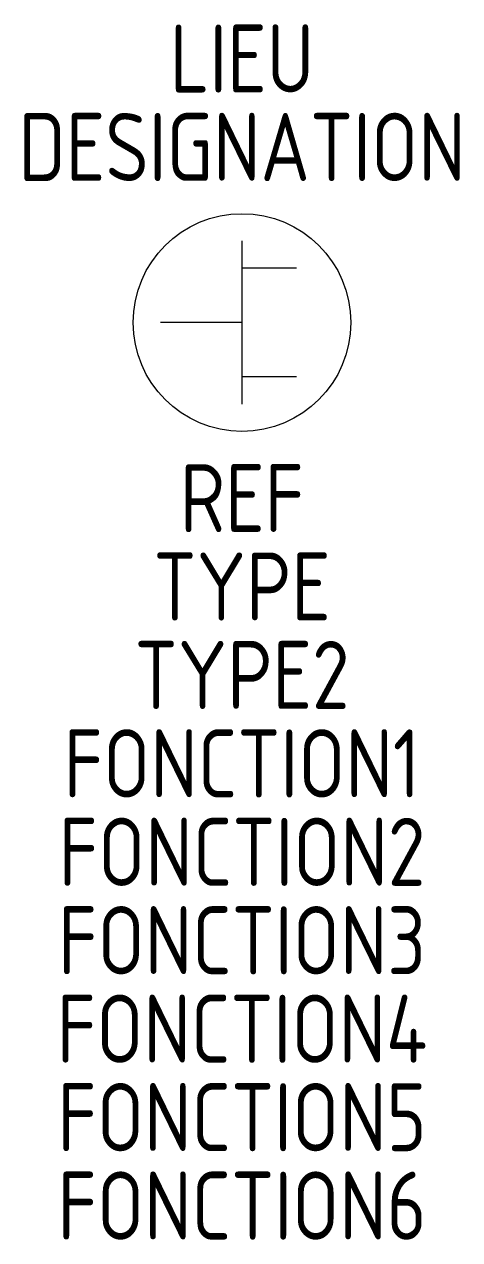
# Model space of a CAD drawing. Header units: millimetres. Extents: x -8 to 8, y -37.7 to 7.
import ezdxf
from ezdxf.enums import TextEntityAlignment as Align

# ---------------------------------------------------------------- set-up
doc = ezdxf.new("R2010")
doc.units = ezdxf.units.MM
for name, color, linetype in [('SYMB_FIL_FIN', 1, 'Continuous'), ('SYMB_TXT_NOM', 3, 'Continuous'), ('SYMBOLE', 3, 'Continuous')]:
    doc.layers.add(name, color=color, linetype=linetype)
doc.styles.add('NET2_5', font='isocp.shx', dxfattribs={"width": 0.9, "height": 2.5})

msp = doc.modelspace()

# ---------------------------------------------------------------- linework, layer by layer
at = {"layer": 'SYMB_FIL_FIN'}
for p, q in [((0, -1), (0, -7)), ((2, -2), (0, -2)), ((0, -4), (-3, -4)), ((2, -6), (0, -6))]:
    msp.add_line(p, q, dxfattribs=at)
at = {"layer": 'SYMBOLE'}
msp.add_circle((0, -4), 4, dxfattribs=at)

# ---------------------------------------------------------------- texts
at = {"layer": 'SYMB_TXT_NOM', "style": 'NET2_5', "width": 0.9, "flags": 8}
for tag, p in [('LIEU', (0, 4.45)), ('DESIGNATION', (0, 1.2)), ('REF', (0, -11.7)), ('TYPE', (0, -14.95)), ('TYPE2', (0, -18.2)), ('FONCTION1', (0, -21.45)), ('FONCTION2', (0, -24.7)), ('FONCTION3', (0, -27.95)), ('FONCTION4', (0, -31.2)), ('FONCTION5', (0, -34.45)), ('FONCTION6', (0, -37.7))]:
    msp.add_attdef(tag, text='', height=2.5, dxfattribs=at).set_placement(p, align=Align.CENTER)

doc.saveas('drawing.dxf')
